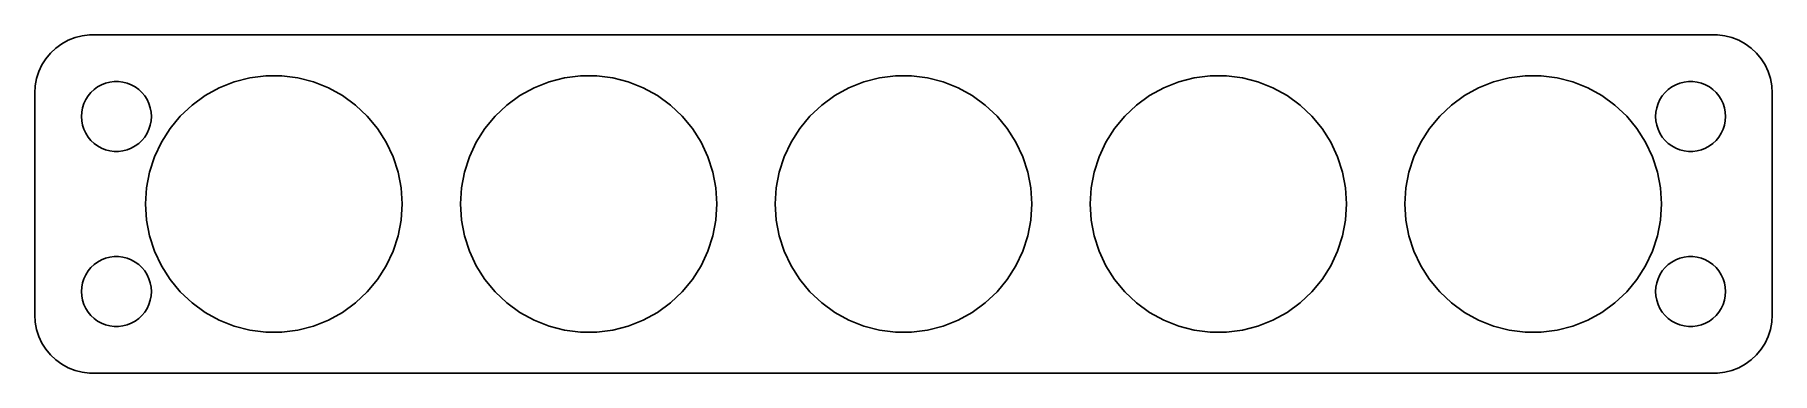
# Model space of a CAD drawing. Header units: metres. Extents: x -74 to 74, y 25 to 53.
import ezdxf

# ---------------------------------------------------------------- set-up
doc = ezdxf.new("R2010")
doc.units = ezdxf.units.M

msp = doc.modelspace()

# ---------------------------------------------------------------- linework, layer by layer
for p, q in [((-72.6871, 52.3526), (-73.1448, 51.9227)), ((-72.1791, 52.7216), (-72.6871, 52.3526)), ((-71.6289, 53.0241), (-72.1791, 52.7216)), ((-71.0451, 53.2553), (-71.6289, 53.0241)), ((-70.4369, 53.4114), (-71.0451, 53.2553)), ((-69.8139, 53.4901), (-70.4369, 53.4114)), ((69.8139, 53.4901), (-69.8139, 53.4901)), ((70.4369, 53.4114), (69.8139, 53.4901)), ((71.0451, 53.2553), (70.4369, 53.4114)), ((71.6289, 53.0241), (71.0451, 53.2553)), ((72.1791, 52.7216), (71.6289, 53.0241)), ((72.6871, 52.3526), (72.1791, 52.7216)), ((73.1448, 51.9227), (72.6871, 52.3526)), ((-73.8815, 50.9088), (-74.1489, 50.3406)), ((-73.5451, 51.4389), (-73.8815, 50.9088)), ((-73.1448, 51.9227), (-73.5451, 51.4389)), ((73.5451, 51.4389), (73.1448, 51.9227)), ((73.8815, 50.9088), (73.5451, 51.4389)), ((74.1489, 50.3406), (73.8815, 50.9088)), ((-74.3429, 49.7434), (-74.4606, 49.1267)), ((-74.1489, 50.3406), (-74.3429, 49.7434)), ((-69.1075, 49.033), (-68.7773, 49.2145)), ((-68.7773, 49.2145), (-68.427, 49.3532)), ((-68.427, 49.3532), (-68.0621, 49.4469)), ((-68.0621, 49.4469), (-67.6884, 49.4941)), ((-67.6884, 49.4941), (-67.3116, 49.4941)), ((-67.3116, 49.4941), (-66.9379, 49.4469)), ((-66.9379, 49.4469), (-66.573, 49.3532)), ((-66.573, 49.3532), (-66.2227, 49.2145)), ((-66.2227, 49.2145), (-65.8925, 49.033)), ((-58.6836, 48.9531), (-57.3992, 49.4616)), ((-57.3992, 49.4616), (-56.0612, 49.8051)), ((-56.0612, 49.8051), (-54.6907, 49.9783)), ((-54.6907, 49.9783), (-53.3093, 49.9783)), ((-53.3093, 49.9783), (-51.9388, 49.8051)), ((-51.9388, 49.8051), (-50.6008, 49.4616)), ((-50.6008, 49.4616), (-49.3164, 48.9531)), ((-31.6836, 48.9531), (-30.3992, 49.4616)), ((-30.3992, 49.4616), (-29.0612, 49.8051)), ((-29.0612, 49.8051), (-27.6907, 49.9783)), ((-27.6907, 49.9783), (-26.3093, 49.9783)), ((-26.3093, 49.9783), (-24.9388, 49.8051)), ((-24.9388, 49.8051), (-23.6008, 49.4616)), ((-23.6008, 49.4616), (-22.3164, 48.9531)), ((-4.68356, 48.9531), (-3.39919, 49.4616)), ((-3.39919, 49.4616), (-2.06119, 49.8051)), ((-2.06119, 49.8051), (-0.69069, 49.9783)), ((-0.69069, 49.9783), (0.69069, 49.9783)), ((0.69069, 49.9783), (2.06119, 49.8051)), ((2.06119, 49.8051), (3.39919, 49.4616)), ((3.39919, 49.4616), (4.68356, 48.9531)), ((22.3164, 48.9531), (23.6008, 49.4616)), ((23.6008, 49.4616), (24.9388, 49.8051)), ((24.9388, 49.8051), (26.3093, 49.9783)), ((26.3093, 49.9783), (27.6907, 49.9783)), ((27.6907, 49.9783), (29.0612, 49.8051)), ((29.0612, 49.8051), (30.3992, 49.4616)), ((30.3992, 49.4616), (31.6836, 48.9531)), ((49.3164, 48.9531), (50.6008, 49.4616)), ((50.6008, 49.4616), (51.9388, 49.8051)), ((51.9388, 49.8051), (53.3093, 49.9783)), ((53.3093, 49.9783), (54.6907, 49.9783)), ((54.6907, 49.9783), (56.0612, 49.8051)), ((56.0612, 49.8051), (57.3992, 49.4616)), ((57.3992, 49.4616), (58.6836, 48.9531)), ((65.8925, 49.033), (66.2227, 49.2145)), ((66.2227, 49.2145), (66.573, 49.3532)), ((66.573, 49.3532), (66.9379, 49.4469)), ((66.9379, 49.4469), (67.3116, 49.4941)), ((67.3116, 49.4941), (67.6884, 49.4941)), ((67.6884, 49.4941), (68.0621, 49.4469)), ((68.0621, 49.4469), (68.427, 49.3532)), ((68.427, 49.3532), (68.7773, 49.2145)), ((68.7773, 49.2145), (69.1075, 49.033)), ((74.3429, 49.7434), (74.1489, 50.3406)), ((74.4606, 49.1267), (74.3429, 49.7434)), ((-74.4606, 49.1267), (-74.5, 48.5)), ((-74.5, 48.5), (-74.5, 29.5)), ((-70.2893, 47.6044), (-70.1289, 47.9453)), ((-70.1289, 47.9453), (-69.927, 48.2634)), ((-69.927, 48.2634), (-69.6869, 48.5536)), ((-69.6869, 48.5536), (-69.4123, 48.8115)), ((-69.4123, 48.8115), (-69.1075, 49.033)), ((-65.8925, 49.033), (-65.5877, 48.8115)), ((-65.5877, 48.8115), (-65.3131, 48.5536)), ((-65.3131, 48.5536), (-65.073, 48.2634)), ((-65.073, 48.2634), (-64.8711, 47.9453)), ((-64.8711, 47.9453), (-64.7107, 47.6044)), ((-61.0117, 47.4756), (-59.8941, 48.2876)), ((-59.8941, 48.2876), (-58.6836, 48.9531)), ((-49.3164, 48.9531), (-48.1059, 48.2876)), ((-48.1059, 48.2876), (-46.9883, 47.4756)), ((-34.0117, 47.4756), (-32.8941, 48.2876)), ((-32.8941, 48.2876), (-31.6836, 48.9531)), ((-22.3164, 48.9531), (-21.1059, 48.2876)), ((-21.1059, 48.2876), (-19.9883, 47.4756)), ((-7.01166, 47.4756), (-5.89409, 48.2876)), ((-5.89409, 48.2876), (-4.68356, 48.9531)), ((4.68356, 48.9531), (5.89409, 48.2876)), ((5.89409, 48.2876), (7.01166, 47.4756)), ((19.9883, 47.4756), (21.1059, 48.2876)), ((21.1059, 48.2876), (22.3164, 48.9531)), ((31.6836, 48.9531), (32.8941, 48.2876)), ((32.8941, 48.2876), (34.0117, 47.4756)), ((46.9883, 47.4756), (48.1059, 48.2876)), ((48.1059, 48.2876), (49.3164, 48.9531)), ((58.6836, 48.9531), (59.8941, 48.2876)), ((59.8941, 48.2876), (61.0117, 47.4756)), ((64.7107, 47.6044), (64.8711, 47.9453)), ((64.8711, 47.9453), (65.073, 48.2634)), ((65.073, 48.2634), (65.3131, 48.5536)), ((65.3131, 48.5536), (65.5877, 48.8115)), ((65.5877, 48.8115), (65.8925, 49.033)), ((69.1075, 49.033), (69.4123, 48.8115)), ((69.4123, 48.8115), (69.6869, 48.5536)), ((69.6869, 48.5536), (69.927, 48.2634)), ((69.927, 48.2634), (70.1289, 47.9453)), ((70.1289, 47.9453), (70.2893, 47.6044)), ((74.5, 48.5), (74.4606, 49.1267)), ((74.5, 29.5), (74.5, 48.5)), ((-70.5, 46.5), (-70.4763, 46.876)), ((-70.4763, 46.124), (-70.5, 46.5)), ((-70.4763, 46.876), (-70.4057, 47.2461)), ((-70.4057, 47.2461), (-70.2893, 47.6044)), ((-64.7107, 47.6044), (-64.5943, 47.2461)), ((-64.5943, 47.2461), (-64.5237, 46.876)), ((-64.5237, 46.876), (-64.5, 46.5)), ((-64.5, 46.5), (-64.5237, 46.124)), ((-62.8992, 45.4656), (-62.0186, 46.53)), ((-62.0186, 46.53), (-61.0117, 47.4756)), ((-46.9883, 47.4756), (-45.9813, 46.53)), ((-45.9813, 46.53), (-45.1008, 45.4656)), ((-35.8992, 45.4656), (-35.0186, 46.53)), ((-35.0186, 46.53), (-34.0117, 47.4756)), ((-19.9883, 47.4756), (-18.9813, 46.53)), ((-18.9813, 46.53), (-18.1008, 45.4656)), ((-8.89919, 45.4656), (-8.01865, 46.53)), ((-8.01865, 46.53), (-7.01166, 47.4756)), ((7.01166, 47.4756), (8.01865, 46.53)), ((8.01865, 46.53), (8.89919, 45.4656)), ((18.1008, 45.4656), (18.9813, 46.53)), ((18.9813, 46.53), (19.9883, 47.4756)), ((34.0117, 47.4756), (35.0186, 46.53)), ((35.0186, 46.53), (35.8992, 45.4656)), ((45.1008, 45.4656), (45.9813, 46.53)), ((45.9813, 46.53), (46.9883, 47.4756)), ((61.0117, 47.4756), (62.0186, 46.53)), ((62.0186, 46.53), (62.8992, 45.4656)), ((64.5, 46.5), (64.5237, 46.876)), ((64.5237, 46.124), (64.5, 46.5)), ((64.5237, 46.876), (64.5943, 47.2461)), ((64.5943, 47.2461), (64.7107, 47.6044)), ((70.2893, 47.6044), (70.4057, 47.2461)), ((70.4057, 47.2461), (70.4763, 46.876)), ((70.4763, 46.876), (70.5, 46.5)), ((70.5, 46.5), (70.4763, 46.124)), ((-70.4057, 45.7539), (-70.4763, 46.124)), ((-70.2893, 45.3956), (-70.4057, 45.7539)), ((-70.1289, 45.0547), (-70.2893, 45.3956)), ((-69.927, 44.7366), (-70.1289, 45.0547)), ((-69.6869, 44.4464), (-69.927, 44.7366)), ((-65.073, 44.7366), (-65.3131, 44.4464)), ((-64.8711, 45.0547), (-65.073, 44.7366)), ((-64.7107, 45.3956), (-64.8711, 45.0547)), ((-64.5943, 45.7539), (-64.7107, 45.3956)), ((-64.5237, 46.124), (-64.5943, 45.7539)), ((-63.6394, 44.2993), (-62.8992, 45.4656)), ((-45.1008, 45.4656), (-44.3606, 44.2993)), ((-36.6394, 44.2993), (-35.8992, 45.4656)), ((-18.1008, 45.4656), (-17.3606, 44.2993)), ((-9.63936, 44.2993), (-8.89919, 45.4656)), ((8.89919, 45.4656), (9.63936, 44.2993)), ((17.3606, 44.2993), (18.1008, 45.4656)), ((35.8992, 45.4656), (36.6394, 44.2993)), ((44.3606, 44.2993), (45.1008, 45.4656)), ((62.8992, 45.4656), (63.6394, 44.2993)), ((64.5943, 45.7539), (64.5237, 46.124)), ((64.7107, 45.3956), (64.5943, 45.7539)), ((64.8711, 45.0547), (64.7107, 45.3956)), ((65.073, 44.7366), (64.8711, 45.0547)), ((65.3131, 44.4464), (65.073, 44.7366)), ((69.927, 44.7366), (69.6869, 44.4464)), ((70.1289, 45.0547), (69.927, 44.7366)), ((70.2893, 45.3956), (70.1289, 45.0547)), ((70.4057, 45.7539), (70.2893, 45.3956)), ((70.4763, 46.124), (70.4057, 45.7539)), ((-69.4123, 44.1884), (-69.6869, 44.4464)), ((-69.1075, 43.967), (-69.4123, 44.1884)), ((-68.7773, 43.7855), (-69.1075, 43.967)), ((-68.427, 43.6468), (-68.7773, 43.7855)), ((-68.0621, 43.5531), (-68.427, 43.6468)), ((-67.6884, 43.5059), (-68.0621, 43.5531)), ((-67.3116, 43.5059), (-67.6884, 43.5059)), ((-66.9379, 43.5531), (-67.3116, 43.5059)), ((-66.573, 43.6468), (-66.9379, 43.5531)), ((-66.2227, 43.7855), (-66.573, 43.6468)), ((-65.8925, 43.967), (-66.2227, 43.7855)), ((-65.5877, 44.1884), (-65.8925, 43.967)), ((-65.3131, 44.4464), (-65.5877, 44.1884)), ((-64.2275, 43.0494), (-63.6394, 44.2993)), ((-44.3606, 44.2993), (-43.7724, 43.0494)), ((-37.2275, 43.0494), (-36.6394, 44.2993)), ((-17.3606, 44.2993), (-16.7724, 43.0494)), ((-10.2275, 43.0494), (-9.63936, 44.2993)), ((9.63936, 44.2993), (10.2275, 43.0494)), ((16.7724, 43.0494), (17.3606, 44.2993)), ((36.6394, 44.2993), (37.2275, 43.0494)), ((43.7724, 43.0494), (44.3606, 44.2993)), ((63.6394, 44.2993), (64.2275, 43.0494)), ((65.5877, 44.1884), (65.3131, 44.4464)), ((65.8925, 43.967), (65.5877, 44.1884)), ((66.2227, 43.7855), (65.8925, 43.967)), ((66.573, 43.6468), (66.2227, 43.7855)), ((66.9379, 43.5531), (66.573, 43.6468)), ((67.3116, 43.5059), (66.9379, 43.5531)), ((67.6884, 43.5059), (67.3116, 43.5059)), ((68.0621, 43.5531), (67.6884, 43.5059)), ((68.427, 43.6468), (68.0621, 43.5531)), ((68.7773, 43.7855), (68.427, 43.6468)), ((69.1075, 43.967), (68.7773, 43.7855)), ((69.4123, 44.1884), (69.1075, 43.967)), ((69.6869, 44.4464), (69.4123, 44.1884)), ((-64.9133, 40.3787), (-64.6544, 41.7356)), ((-64.6544, 41.7356), (-64.2275, 43.0494)), ((-43.7724, 43.0494), (-43.3456, 41.7356)), ((-43.3456, 41.7356), (-43.0867, 40.3787)), ((-37.9133, 40.3787), (-37.6544, 41.7356)), ((-37.6544, 41.7356), (-37.2275, 43.0494)), ((-16.7724, 43.0494), (-16.3456, 41.7356)), ((-16.3456, 41.7356), (-16.0867, 40.3787)), ((-10.9133, 40.3787), (-10.6544, 41.7356)), ((-10.6544, 41.7356), (-10.2275, 43.0494)), ((10.2275, 43.0494), (10.6544, 41.7356)), ((10.6544, 41.7356), (10.9133, 40.3787)), ((16.0867, 40.3787), (16.3456, 41.7356)), ((16.3456, 41.7356), (16.7724, 43.0494)), ((37.2275, 43.0494), (37.6544, 41.7356)), ((37.6544, 41.7356), (37.9133, 40.3787)), ((43.0867, 40.3787), (43.3456, 41.7356)), ((43.3456, 41.7356), (43.7724, 43.0494)), ((64.2275, 43.0494), (64.6544, 41.7356)), ((64.6544, 41.7356), (64.9133, 40.3787)), ((-65, 39), (-64.9133, 40.3787)), ((-43.0867, 40.3787), (-43, 39)), ((-38, 39), (-37.9133, 40.3787)), ((-16.0867, 40.3787), (-16, 39)), ((-11, 39), (-10.9133, 40.3787)), ((10.9133, 40.3787), (11, 39)), ((16, 39), (16.0867, 40.3787)), ((37.9133, 40.3787), (38, 39)), ((43, 39), (43.0867, 40.3787)), ((64.9133, 40.3787), (65, 39)), ((-64.9133, 37.6213), (-65, 39)), ((-43, 39), (-43.0867, 37.6213)), ((-37.9133, 37.6213), (-38, 39)), ((-16, 39), (-16.0867, 37.6213)), ((-10.9133, 37.6213), (-11, 39)), ((11, 39), (10.9133, 37.6213)), ((16.0867, 37.6213), (16, 39)), ((38, 39), (37.9133, 37.6213)), ((43.0867, 37.6213), (43, 39)), ((65, 39), (64.9133, 37.6213)), ((-64.6544, 36.2644), (-64.9133, 37.6213)), ((-43.0867, 37.6213), (-43.3456, 36.2644)), ((-37.6544, 36.2644), (-37.9133, 37.6213)), ((-16.0867, 37.6213), (-16.3456, 36.2644)), ((-10.6544, 36.2644), (-10.9133, 37.6213)), ((10.9133, 37.6213), (10.6544, 36.2644)), ((16.3456, 36.2644), (16.0867, 37.6213)), ((37.9133, 37.6213), (37.6544, 36.2644)), ((43.3456, 36.2644), (43.0867, 37.6213)), ((64.9133, 37.6213), (64.6544, 36.2644)), ((-64.2275, 34.9506), (-64.6544, 36.2644)), ((-43.3456, 36.2644), (-43.7724, 34.9506)), ((-37.2275, 34.9506), (-37.6544, 36.2644)), ((-16.3456, 36.2644), (-16.7724, 34.9506)), ((-10.2275, 34.9506), (-10.6544, 36.2644)), ((10.6544, 36.2644), (10.2275, 34.9506)), ((16.7724, 34.9506), (16.3456, 36.2644)), ((37.6544, 36.2644), (37.2275, 34.9506)), ((43.7724, 34.9506), (43.3456, 36.2644)), ((64.6544, 36.2644), (64.2275, 34.9506)), ((-68.7773, 34.2145), (-68.427, 34.3532)), ((-68.427, 34.3532), (-68.0621, 34.4469)), ((-68.0621, 34.4469), (-67.6884, 34.4941)), ((-67.6884, 34.4941), (-67.3116, 34.4941)), ((-67.3116, 34.4941), (-66.9379, 34.4469)), ((-66.9379, 34.4469), (-66.573, 34.3532)), ((-66.573, 34.3532), (-66.2227, 34.2145)), ((-63.6394, 33.7007), (-64.2275, 34.9506)), ((-43.7724, 34.9506), (-44.3606, 33.7007)), ((-36.6394, 33.7007), (-37.2275, 34.9506)), ((-16.7724, 34.9506), (-17.3606, 33.7007)), ((-9.63936, 33.7007), (-10.2275, 34.9506)), ((10.2275, 34.9506), (9.63936, 33.7007)), ((17.3606, 33.7007), (16.7724, 34.9506)), ((37.2275, 34.9506), (36.6394, 33.7007)), ((44.3606, 33.7007), (43.7724, 34.9506)), ((64.2275, 34.9506), (63.6394, 33.7007)), ((66.2227, 34.2145), (66.573, 34.3532)), ((66.573, 34.3532), (66.9379, 34.4469)), ((66.9379, 34.4469), (67.3116, 34.4941)), ((67.3116, 34.4941), (67.6884, 34.4941)), ((67.6884, 34.4941), (68.0621, 34.4469)), ((68.0621, 34.4469), (68.427, 34.3532)), ((68.427, 34.3532), (68.7773, 34.2145)), ((-70.2893, 32.6044), (-70.1289, 32.9453)), ((-70.1289, 32.9453), (-69.927, 33.2634)), ((-69.927, 33.2634), (-69.6869, 33.5536)), ((-69.6869, 33.5536), (-69.4123, 33.8116)), ((-69.4123, 33.8116), (-69.1075, 34.033)), ((-69.1075, 34.033), (-68.7773, 34.2145)), ((-66.2227, 34.2145), (-65.8925, 34.033)), ((-65.8925, 34.033), (-65.5877, 33.8116)), ((-65.5877, 33.8116), (-65.3131, 33.5536)), ((-65.3131, 33.5536), (-65.073, 33.2634)), ((-65.073, 33.2634), (-64.8711, 32.9453)), ((-64.8711, 32.9453), (-64.7107, 32.6044)), ((-62.8992, 32.5344), (-63.6394, 33.7007)), ((-44.3606, 33.7007), (-45.1008, 32.5344)), ((-35.8992, 32.5344), (-36.6394, 33.7007)), ((-17.3606, 33.7007), (-18.1008, 32.5344)), ((-8.89919, 32.5344), (-9.63936, 33.7007)), ((9.63936, 33.7007), (8.89919, 32.5344)), ((18.1008, 32.5344), (17.3606, 33.7007)), ((36.6394, 33.7007), (35.8992, 32.5344)), ((45.1008, 32.5344), (44.3606, 33.7007)), ((63.6394, 33.7007), (62.8992, 32.5344)), ((64.7107, 32.6044), (64.8711, 32.9453)), ((64.8711, 32.9453), (65.073, 33.2634)), ((65.073, 33.2634), (65.3131, 33.5536)), ((65.3131, 33.5536), (65.5877, 33.8116)), ((65.5877, 33.8116), (65.8925, 34.033)), ((65.8925, 34.033), (66.2227, 34.2145)), ((68.7773, 34.2145), (69.1075, 34.033)), ((69.1075, 34.033), (69.4123, 33.8116)), ((69.4123, 33.8116), (69.6869, 33.5536)), ((69.6869, 33.5536), (69.927, 33.2634)), ((69.927, 33.2634), (70.1289, 32.9453)), ((70.1289, 32.9453), (70.2893, 32.6044)), ((-70.5, 31.5), (-70.4763, 31.876)), ((-70.4763, 31.124), (-70.5, 31.5)), ((-70.4763, 31.876), (-70.4057, 32.2461)), ((-70.4057, 32.2461), (-70.2893, 32.6044)), ((-64.7107, 32.6044), (-64.5943, 32.2461)), ((-64.5943, 32.2461), (-64.5237, 31.876)), ((-64.5237, 31.876), (-64.5, 31.5)), ((-64.5, 31.5), (-64.5237, 31.124)), ((-62.0186, 31.47), (-62.8992, 32.5344)), ((-61.0117, 30.5244), (-62.0186, 31.47)), ((-45.9813, 31.47), (-46.9883, 30.5244)), ((-45.1008, 32.5344), (-45.9813, 31.47)), ((-35.0186, 31.47), (-35.8992, 32.5344)), ((-34.0117, 30.5244), (-35.0186, 31.47)), ((-18.9813, 31.47), (-19.9883, 30.5244)), ((-18.1008, 32.5344), (-18.9813, 31.47)), ((-8.01865, 31.47), (-8.89919, 32.5344)), ((-7.01166, 30.5244), (-8.01865, 31.47)), ((8.01865, 31.47), (7.01166, 30.5244)), ((8.89919, 32.5344), (8.01865, 31.47)), ((18.9813, 31.47), (18.1008, 32.5344)), ((19.9883, 30.5244), (18.9813, 31.47)), ((35.0186, 31.47), (34.0117, 30.5244)), ((35.8992, 32.5344), (35.0186, 31.47)), ((45.9813, 31.47), (45.1008, 32.5344)), ((46.9883, 30.5244), (45.9813, 31.47)), ((62.0186, 31.47), (61.0117, 30.5244)), ((62.8992, 32.5344), (62.0186, 31.47)), ((64.5, 31.5), (64.5237, 31.876)), ((64.5237, 31.124), (64.5, 31.5)), ((64.5237, 31.876), (64.5943, 32.2461)), ((64.5943, 32.2461), (64.7107, 32.6044)), ((70.2893, 32.6044), (70.4057, 32.2461)), ((70.4057, 32.2461), (70.4763, 31.876)), ((70.4763, 31.876), (70.5, 31.5)), ((70.5, 31.5), (70.4763, 31.124)), ((-70.4057, 30.7539), (-70.4763, 31.124)), ((-70.2893, 30.3956), (-70.4057, 30.7539)), ((-70.1289, 30.0547), (-70.2893, 30.3956)), ((-69.927, 29.7366), (-70.1289, 30.0547)), ((-64.8711, 30.0547), (-65.073, 29.7366)), ((-64.7107, 30.3956), (-64.8711, 30.0547)), ((-64.5943, 30.7539), (-64.7107, 30.3956)), ((-64.5237, 31.124), (-64.5943, 30.7539)), ((-59.8941, 29.7124), (-61.0117, 30.5244)), ((-46.9883, 30.5244), (-48.1059, 29.7124)), ((-32.8941, 29.7124), (-34.0117, 30.5244)), ((-19.9883, 30.5244), (-21.1059, 29.7124)), ((-5.89409, 29.7124), (-7.01166, 30.5244)), ((7.01166, 30.5244), (5.89409, 29.7124)), ((21.1059, 29.7124), (19.9883, 30.5244)), ((34.0117, 30.5244), (32.8941, 29.7124)), ((48.1059, 29.7124), (46.9883, 30.5244)), ((61.0117, 30.5244), (59.8941, 29.7124)), ((64.5943, 30.7539), (64.5237, 31.124)), ((64.7107, 30.3956), (64.5943, 30.7539)), ((64.8711, 30.0547), (64.7107, 30.3956)), ((65.073, 29.7366), (64.8711, 30.0547)), ((70.1289, 30.0547), (69.927, 29.7366)), ((70.2893, 30.3956), (70.1289, 30.0547)), ((70.4057, 30.7539), (70.2893, 30.3956)), ((70.4763, 31.124), (70.4057, 30.7539)), ((-74.5, 29.5), (-74.4606, 28.8733)), ((-74.4606, 28.8733), (-74.3429, 28.2566)), ((-69.6869, 29.4464), (-69.927, 29.7366)), ((-69.4123, 29.1885), (-69.6869, 29.4464)), ((-69.1075, 28.967), (-69.4123, 29.1885)), ((-68.7773, 28.7855), (-69.1075, 28.967)), ((-68.427, 28.6468), (-68.7773, 28.7855)), ((-68.0621, 28.5531), (-68.427, 28.6468)), ((-67.6884, 28.5059), (-68.0621, 28.5531)), ((-67.3116, 28.5059), (-67.6884, 28.5059)), ((-66.9379, 28.5531), (-67.3116, 28.5059)), ((-66.573, 28.6468), (-66.9379, 28.5531)), ((-66.2227, 28.7855), (-66.573, 28.6468)), ((-65.8925, 28.967), (-66.2227, 28.7855)), ((-65.5877, 29.1885), (-65.8925, 28.967)), ((-65.3131, 29.4464), (-65.5877, 29.1885)), ((-65.073, 29.7366), (-65.3131, 29.4464)), ((-58.6836, 29.0469), (-59.8941, 29.7124)), ((-57.3992, 28.5384), (-58.6836, 29.0469)), ((-56.0612, 28.1949), (-57.3992, 28.5384)), ((-50.6008, 28.5384), (-51.9388, 28.1949)), ((-49.3164, 29.0469), (-50.6008, 28.5384)), ((-48.1059, 29.7124), (-49.3164, 29.0469)), ((-31.6836, 29.0469), (-32.8941, 29.7124)), ((-30.3992, 28.5384), (-31.6836, 29.0469)), ((-29.0612, 28.1949), (-30.3992, 28.5384)), ((-23.6008, 28.5384), (-24.9388, 28.1949)), ((-22.3164, 29.0469), (-23.6008, 28.5384)), ((-21.1059, 29.7124), (-22.3164, 29.0469)), ((-4.68356, 29.0469), (-5.89409, 29.7124)), ((-3.39919, 28.5384), (-4.68356, 29.0469)), ((-2.06119, 28.1949), (-3.39919, 28.5384)), ((3.39919, 28.5384), (2.06119, 28.1949)), ((4.68356, 29.0469), (3.39919, 28.5384)), ((5.89409, 29.7124), (4.68356, 29.0469)), ((22.3164, 29.0469), (21.1059, 29.7124)), ((23.6008, 28.5384), (22.3164, 29.0469)), ((24.9388, 28.1949), (23.6008, 28.5384)), ((30.3992, 28.5384), (29.0612, 28.1949)), ((31.6836, 29.0469), (30.3992, 28.5384)), ((32.8941, 29.7124), (31.6836, 29.0469)), ((49.3164, 29.0469), (48.1059, 29.7124)), ((50.6008, 28.5384), (49.3164, 29.0469)), ((51.9388, 28.1949), (50.6008, 28.5384)), ((57.3992, 28.5384), (56.0612, 28.1949)), ((58.6836, 29.0469), (57.3992, 28.5384)), ((59.8941, 29.7124), (58.6836, 29.0469)), ((65.3131, 29.4464), (65.073, 29.7366)), ((65.5877, 29.1885), (65.3131, 29.4464)), ((65.8925, 28.967), (65.5877, 29.1885)), ((66.2227, 28.7855), (65.8925, 28.967)), ((66.573, 28.6468), (66.2227, 28.7855)), ((66.9379, 28.5531), (66.573, 28.6468)), ((67.3116, 28.5059), (66.9379, 28.5531)), ((67.6884, 28.5059), (67.3116, 28.5059)), ((68.0621, 28.5531), (67.6884, 28.5059)), ((68.427, 28.6468), (68.0621, 28.5531)), ((68.7773, 28.7855), (68.427, 28.6468)), ((69.1075, 28.967), (68.7773, 28.7855)), ((69.4123, 29.1885), (69.1075, 28.967)), ((69.6869, 29.4464), (69.4123, 29.1885)), ((69.927, 29.7366), (69.6869, 29.4464)), ((74.3429, 28.2566), (74.4606, 28.8733)), ((74.4606, 28.8733), (74.5, 29.5)), ((-74.3429, 28.2566), (-74.1489, 27.6594)), ((-74.1489, 27.6594), (-73.8815, 27.0912)), ((-73.8815, 27.0912), (-73.5451, 26.5611)), ((-54.6907, 28.0217), (-56.0612, 28.1949)), ((-53.3093, 28.0217), (-54.6907, 28.0217)), ((-51.9388, 28.1949), (-53.3093, 28.0217)), ((-27.6907, 28.0217), (-29.0612, 28.1949)), ((-26.3093, 28.0217), (-27.6907, 28.0217)), ((-24.9388, 28.1949), (-26.3093, 28.0217)), ((-0.69069, 28.0217), (-2.06119, 28.1949)), ((0.69069, 28.0217), (-0.69069, 28.0217)), ((2.06119, 28.1949), (0.69069, 28.0217)), ((26.3093, 28.0217), (24.9388, 28.1949)), ((27.6907, 28.0217), (26.3093, 28.0217)), ((29.0612, 28.1949), (27.6907, 28.0217)), ((53.3093, 28.0217), (51.9388, 28.1949)), ((54.6907, 28.0217), (53.3093, 28.0217)), ((56.0612, 28.1949), (54.6907, 28.0217)), ((73.5451, 26.5611), (73.8815, 27.0912)), ((73.8815, 27.0912), (74.1489, 27.6594)), ((74.1489, 27.6594), (74.3429, 28.2566)), ((-73.5451, 26.5611), (-73.1448, 26.0773)), ((-73.1448, 26.0773), (-72.6871, 25.6474)), ((-72.6871, 25.6474), (-72.1791, 25.2784)), ((72.1791, 25.2784), (72.6871, 25.6474)), ((72.6871, 25.6474), (73.1448, 26.0773)), ((73.1448, 26.0773), (73.5451, 26.5611)), ((-72.1791, 25.2784), (-71.6289, 24.9759)), ((-71.6289, 24.9759), (-71.0451, 24.7447)), ((-71.0451, 24.7447), (-70.4369, 24.5886)), ((-70.4369, 24.5886), (-69.8139, 24.5099)), ((-69.8139, 24.5099), (69.8139, 24.5099)), ((69.8139, 24.5099), (70.4369, 24.5886)), ((70.4369, 24.5886), (71.0451, 24.7447)), ((71.0451, 24.7447), (71.6289, 24.9759)), ((71.6289, 24.9759), (72.1791, 25.2784))]:
    msp.add_line(p, q)

doc.saveas('drawing.dxf')
